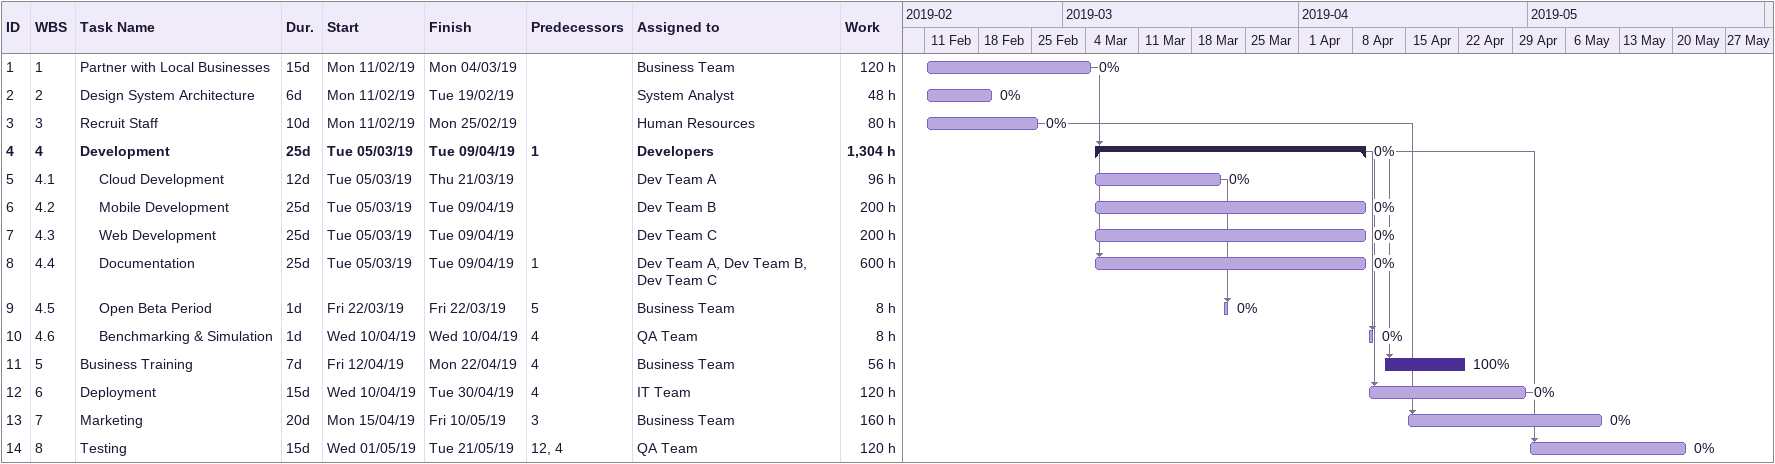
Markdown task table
| ID | WBS | Task | Duration | Start | Finish | Predecessors | Resources | % complete | Work (h) |
|---|---|---|---|---|---|---|---|---|---|
| 1 | 1 | Partner with Local Businesses | 15d | 2019-02-11 | 2019-03-04 |  | Business Team | 0 | 120 |
| 2 | 2 | Design System Architecture | 6d | 2019-02-11 | 2019-02-19 |  | System Analyst | 0 | 48 |
| 3 | 3 | Recruit Staff | 10d | 2019-02-11 | 2019-02-25 |  | Human Resources | 0 | 80 |
| 4 | 4 | **Development** | 25d | 2019-03-05 | 2019-04-09 | 1 | Developers | 0 | 1304 |
| 5 | 4.1 | Cloud Development | 12d | 2019-03-05 | 2019-03-21 |  | Dev Team A | 0 | 96 |
| 6 | 4.2 | Mobile Development | 25d | 2019-03-05 | 2019-04-09 |  | Dev Team B | 0 | 200 |
| 7 | 4.3 | Web Development | 25d | 2019-03-05 | 2019-04-09 |  | Dev Team C | 0 | 200 |
| 8 | 4.4 | Documentation | 25d | 2019-03-05 | 2019-04-09 | 1 | Dev Team A, Dev Team B, Dev Team C | 0 | 600 |
| 9 | 4.5 | Open Beta Period | 1d | 2019-03-22 | 2019-03-22 | 5 | Business Team | 0 | 8 |
| 10 | 4.6 | Benchmarking & Simulation | 1d | 2019-04-10 | 2019-04-10 | 4 | QA Team | 0 | 8 |
| 11 | 5 | Business Training | 7d | 2019-04-12 | 2019-04-22 | 4 | Business Team | 100 | 56 |
| 12 | 6 | Deployment | 15d | 2019-04-10 | 2019-04-30 | 4 | IT Team | 0 | 120 |
| 13 | 7 | Marketing | 20d | 2019-04-15 | 2019-05-10 | 3 | Business Team | 0 | 160 |
| 14 | 8 | Testing | 15d | 2019-05-01 | 2019-05-21 | 12, 4 | QA Team | 0 | 120 |
